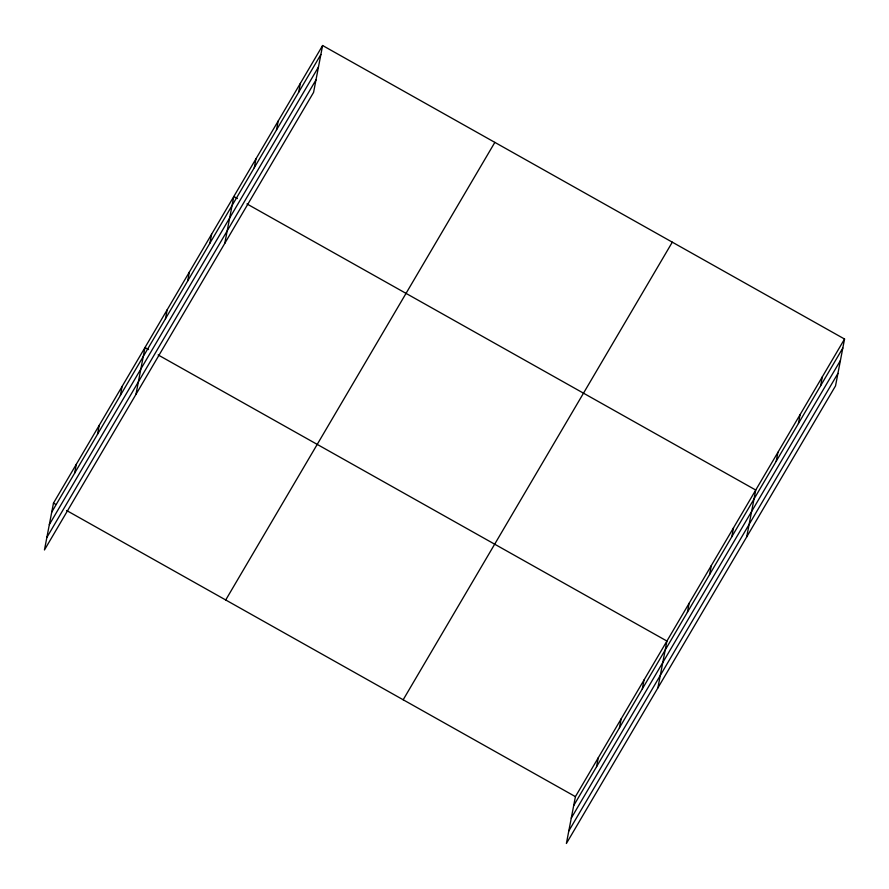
<?xml version="1.0" encoding="UTF-8"?>
<svg xmlns="http://www.w3.org/2000/svg" width="889" height="889" viewBox="0 0 889 889"><rect width="100%" height="100%" fill="white"/><g stroke="black" fill="none" stroke-linecap="round" stroke-linejoin="round"><path stroke-width="1.33" d="M322.607 45.517L53.473 503.118L44.45 549.969L313.584 92.367L322.607 45.517L844.55 339.031L835.527 385.882L566.393 843.483L575.416 796.633L844.55 339.031M74.62 473.215L76.354 464.214M97.49 434.321L99.224 425.32M120.371 395.416L122.104 386.426M135.961 394.383L144.974 347.532L148.563 349.544M165.454 318.773L167.188 309.783M187.657 281.024L189.39 272.023M209.86 243.264L211.593 234.274M224.773 243.375L233.796 196.525L237.385 198.536M254.265 167.765L255.999 158.775M276.468 130.016L278.201 121.015M298.671 92.267L300.404 83.266M596.552 766.729L598.286 757.739M619.433 727.835L621.167 718.845M642.314 688.942L644.047 679.941M657.893 687.897L666.917 641.047L158.131 354.933M687.386 612.288L689.119 603.298M709.6 574.538L711.322 565.548M731.803 536.789L733.536 527.799M746.716 536.889L755.739 490.039L246.953 203.925M776.208 461.28L777.942 452.29M798.411 423.531L800.144 414.541M820.614 385.782L822.347 376.792M51.74 512.108L320.873 54.507M49.34 524.599L318.473 66.997M46.85 537.467L315.995 79.877M225.717 599.975L494.851 142.373M403.173 699.776L672.306 242.175M573.683 805.623L842.816 348.032M571.271 818.124L840.416 360.523M568.793 830.993L837.938 373.391M53.473 503.118L55.863 504.463M66.631 510.508L575.416 796.633"/></g></svg>
